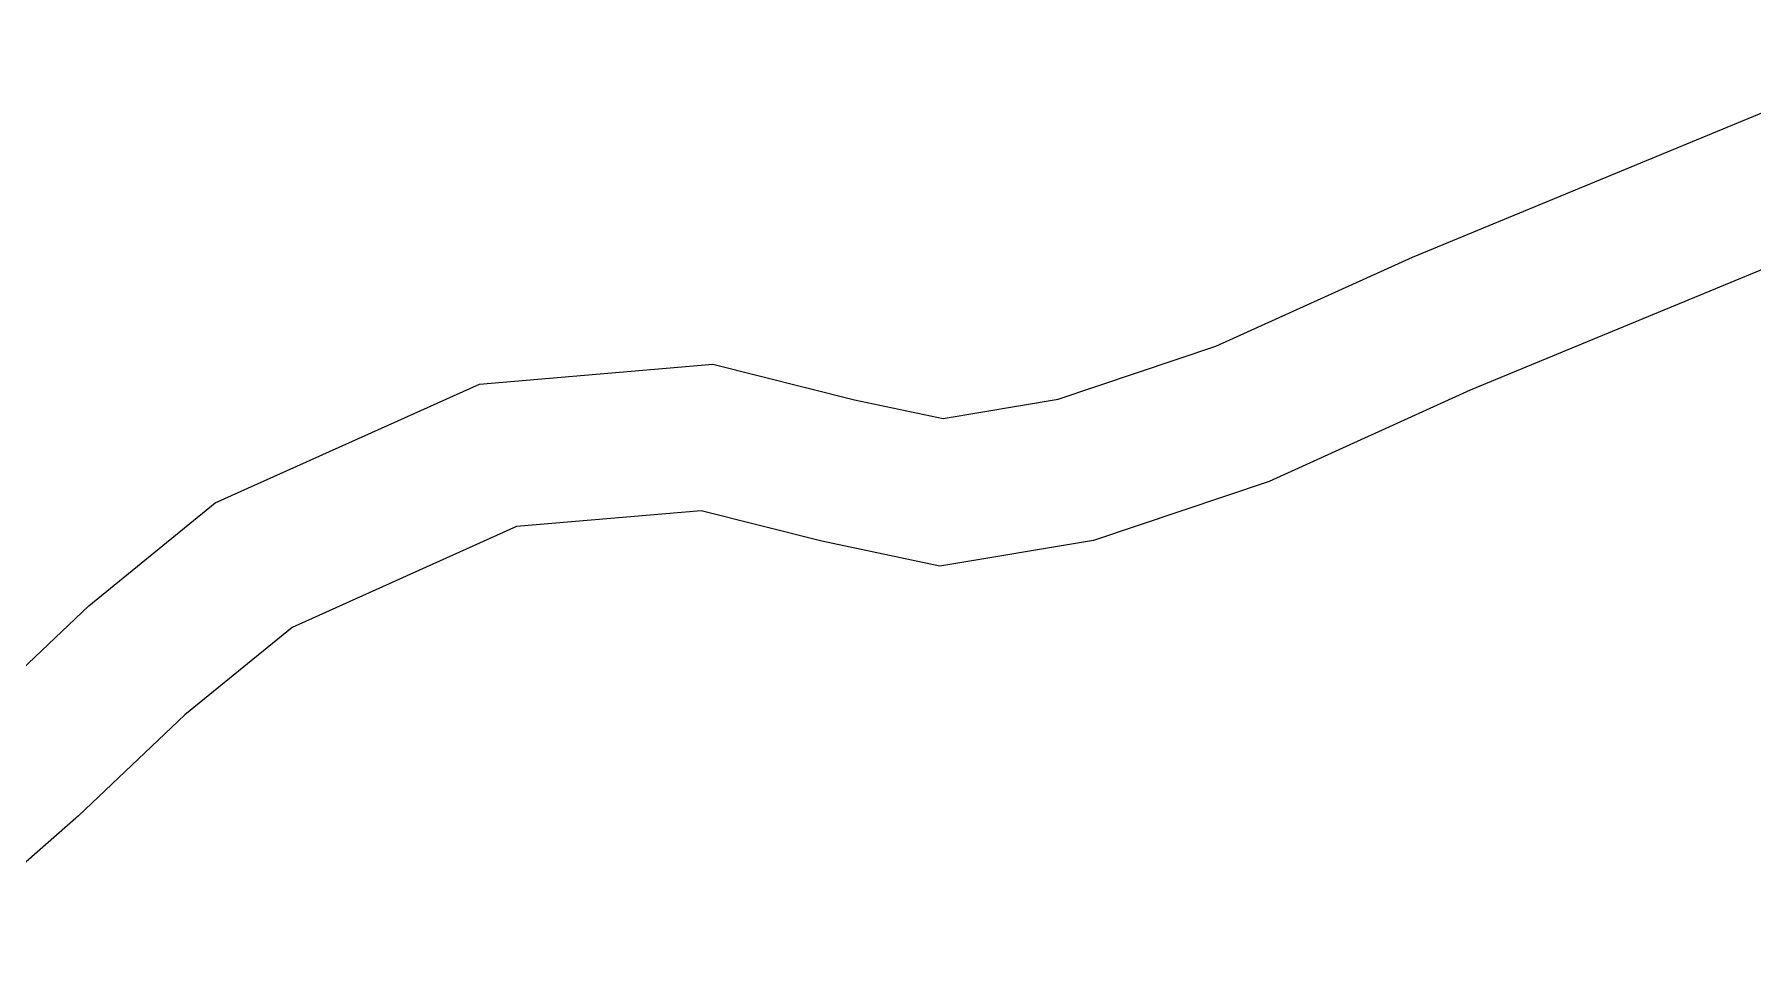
# Model space of a CAD drawing. Header units: millimetres. Extents: x 617751 to 636088, y 68402 to 77988.
# Drawn here: x 626006.6 to 626244, y 73811.4 to 73937.5 of the extents above; entities that cross this region are included whole.
import ezdxf

# ---------------------------------------------------------------- set-up
doc = ezdxf.new("R2010")
doc.units = ezdxf.units.MM
doc.header["$LTSCALE"] = 3
doc.header["$MEASUREMENT"] = 0
doc.layers.add('ALINHAMENTO PREDIAL', color=120, linetype='Continuous')

msp = doc.modelspace()

# ---------------------------------------------------------------- linework, layer by layer
at = {"layer": 'ALINHAMENTO PREDIAL'}
for points in [[(625999.19, 73844.36), (626014.14, 73858.53), (626031.59, 73872.76), (626068.12, 73889.18), (626100.36, 73891.91), (626119.93, 73887.02), (626132.19, 73884.42), (626148.07, 73887.08), (626169.88, 73894.42), (626197.04, 73906.73), (626271.49, 73937.49)], [(625999.19, 73844.36), (626014.14, 73858.53), (626031.59, 73872.76), (626068.12, 73889.18), (626100.36, 73891.91), (626119.93, 73887.02), (626132.19, 73884.42), (626148.07, 73887.08), (626169.88, 73894.42), (626197.04, 73906.73), (626271.49, 73937.49)], [(625999.19, 73844.36), (626014.14, 73858.53), (626031.59, 73872.76), (626068.12, 73889.18), (626100.36, 73891.91), (626119.93, 73887.02), (626132.19, 73884.42), (626148.07, 73887.08), (626169.88, 73894.42), (626197.04, 73906.73), (626271.49, 73937.49)], [(625999.19, 73844.36), (626014.14, 73858.53), (626031.59, 73872.76), (626068.12, 73889.18), (626100.36, 73891.91), (626119.93, 73887.02), (626132.19, 73884.42), (626148.07, 73887.08), (626169.88, 73894.42), (626197.04, 73906.73), (626271.49, 73937.49)], [(625999.19, 73844.36), (626014.14, 73858.53), (626031.59, 73872.76), (626068.12, 73889.18), (626100.36, 73891.91), (626119.93, 73887.02), (626132.19, 73884.42), (626148.07, 73887.08), (626169.88, 73894.42), (626197.04, 73906.73), (626271.49, 73937.49)], [(625999.19, 73844.36), (626014.14, 73858.53), (626031.59, 73872.76), (626068.12, 73889.18), (626100.36, 73891.91), (626119.93, 73887.02), (626132.19, 73884.42), (626148.07, 73887.08), (626169.88, 73894.42), (626197.04, 73906.73), (626271.49, 73937.49)], [(626281.03, 73919.73), (626205.01, 73888.32), (626177.24, 73875.73), (626152.96, 73867.55), (626131.74, 73864), (626115.41, 73867.47), (626098.73, 73871.64), (626073.22, 73869.48), (626042.22, 73855.54), (626027.4, 73843.46), (626012.72, 73829.54), (625992.15, 73811.45)], [(626281.03, 73919.73), (626205.01, 73888.32), (626177.24, 73875.73), (626152.96, 73867.55), (626131.74, 73864), (626115.41, 73867.47), (626098.73, 73871.64), (626073.22, 73869.48), (626042.22, 73855.54), (626027.4, 73843.46), (626012.72, 73829.54), (625992.15, 73811.45)], [(626281.03, 73919.73), (626205.01, 73888.32), (626177.24, 73875.73), (626152.96, 73867.55), (626131.74, 73864), (626115.41, 73867.47), (626098.73, 73871.64), (626073.22, 73869.48), (626042.22, 73855.54), (626027.4, 73843.46), (626012.72, 73829.54), (625992.15, 73811.45)], [(626281.03, 73919.73), (626205.01, 73888.32), (626177.24, 73875.73), (626152.96, 73867.55), (626131.74, 73864), (626115.41, 73867.47), (626098.73, 73871.64), (626073.22, 73869.48), (626042.22, 73855.54), (626027.4, 73843.46), (626012.72, 73829.54), (625992.15, 73811.45)], [(626281.03, 73919.73), (626205.01, 73888.32), (626177.24, 73875.73), (626152.96, 73867.55), (626131.74, 73864), (626115.41, 73867.47), (626098.73, 73871.64), (626073.22, 73869.48), (626042.22, 73855.54), (626027.4, 73843.46), (626012.72, 73829.54), (625992.15, 73811.45)], [(626281.03, 73919.73), (626205.01, 73888.32), (626177.24, 73875.73), (626152.96, 73867.55), (626131.74, 73864), (626115.41, 73867.47), (626098.73, 73871.64), (626073.22, 73869.48), (626042.22, 73855.54), (626027.4, 73843.46), (626012.72, 73829.54), (625992.15, 73811.45)], [(626281.03, 73919.73), (626205.01, 73888.32), (626177.24, 73875.73), (626152.96, 73867.55), (626131.74, 73864), (626115.41, 73867.47), (626098.73, 73871.64), (626073.22, 73869.48), (626042.22, 73855.54), (626027.4, 73843.46), (626012.72, 73829.54), (625992.15, 73811.45)], [(626281.03, 73919.73), (626205.01, 73888.32), (626177.24, 73875.73), (626152.96, 73867.55), (626131.74, 73864), (626115.41, 73867.47), (626098.73, 73871.64), (626073.22, 73869.48), (626042.22, 73855.54), (626027.4, 73843.46), (626012.72, 73829.54), (625992.15, 73811.45)]]:
    msp.add_lwpolyline(points, dxfattribs=at)

doc.saveas('drawing.dxf')
